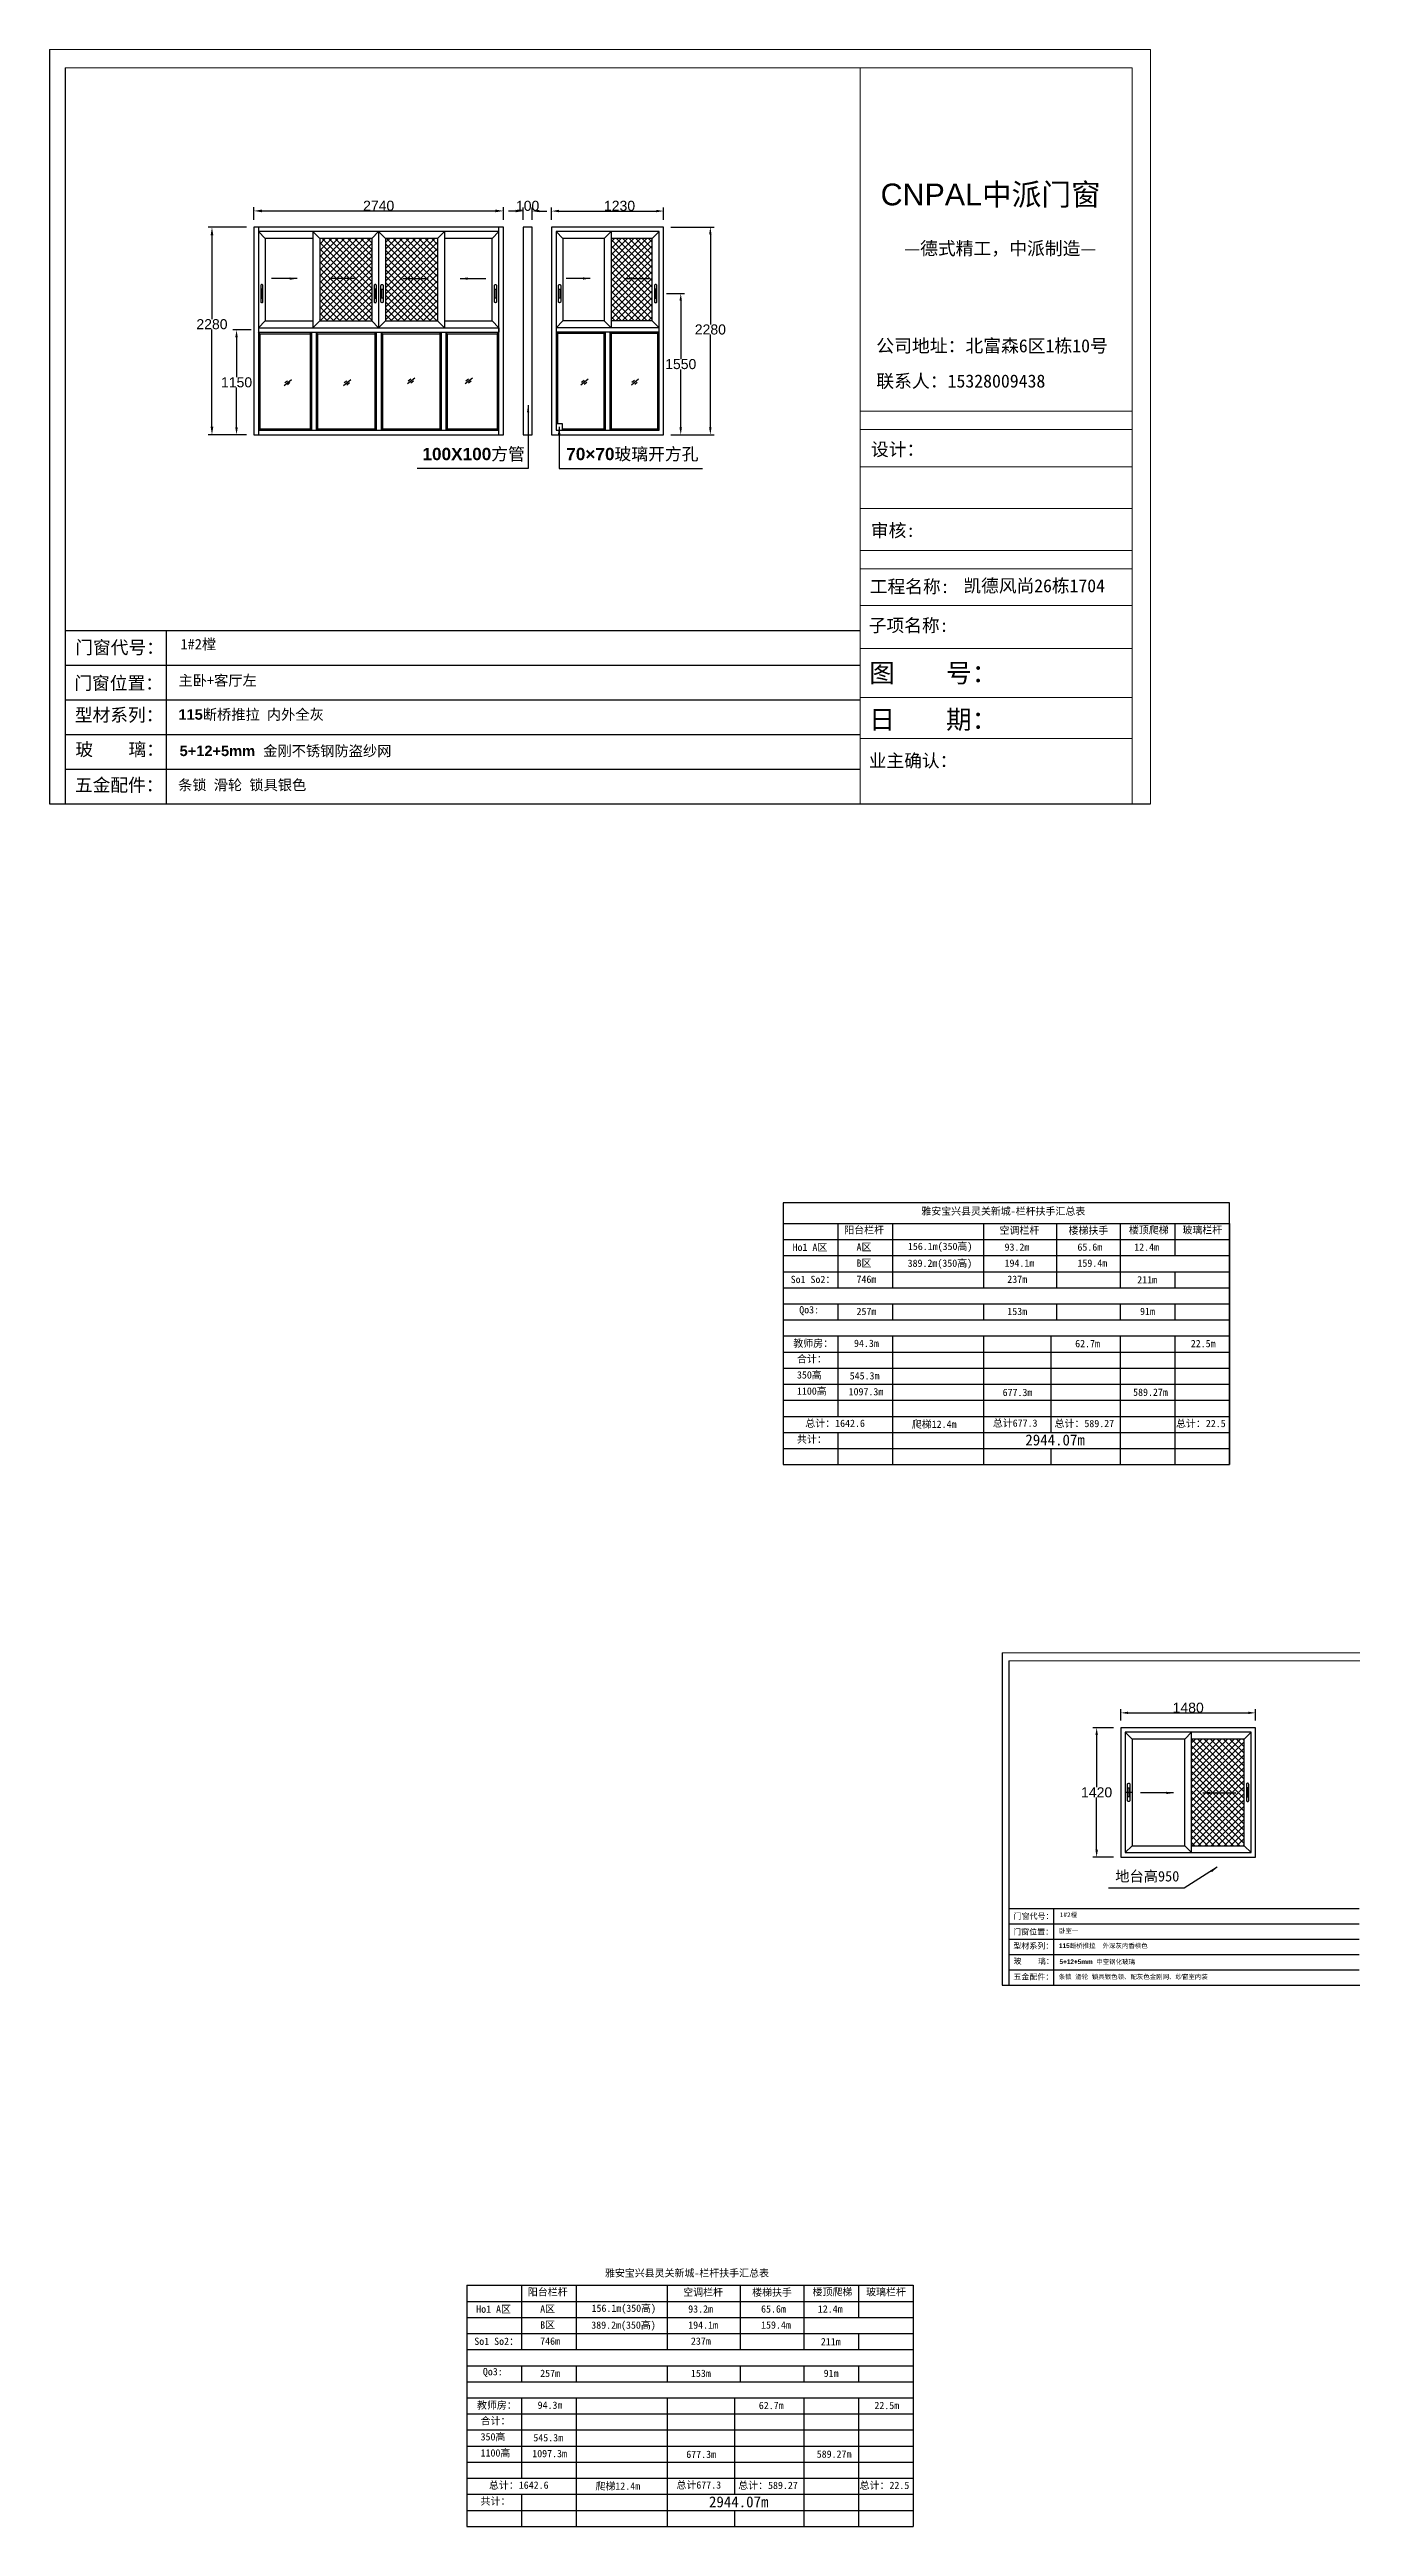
# Model space of a CAD drawing. Header units: inches. Extents: x -138455 to 599497, y -747149 to 13167.
# Drawn here: x 81065 to 95357, y -16751 to 10434 of the extents above; entities that cross this region are included whole.
import ezdxf

# ---------------------------------------------------------------- set-up
doc = ezdxf.new("R2010")
doc.units = ezdxf.units.IN
doc.header["$MEASUREMENT"] = 0
doc.header["$PDMODE"] = 35
doc.header["$PDSIZE"] = -3
doc.layers.add('0 @ 1', color=7, linetype='Continuous')
doc.styles.add('Annotative', font='arialbd.ttf')
doc.styles.add('MtXpl_', font='')
doc.styles.get("Standard").update_dxf_attribs({"font": 'arial.ttf'})
doc.styles.get('MtXpl_').set_extended_font_data('SimSun')
doc.dimstyles.get("Standard").update_dxf_attribs({"dimtxt": 80, "dimasz": 70, "dimexe": 40, "dimexo": 80, "dimgap": 0, "dimtad": 1, "dimtih": 1, "dimtoh": 1, "dimdec": 0, "dimzin": 0, "dimdsep": 46, "dimtxsty": 'Standard', "dimcen": 0.09, "dimadec": 0, "dimazin": 0, "dimtfac": 1, "dimtdec": 0, "dimtofl": 0, "dimtmove": 0, "dimatfit": 3, "dimfxl": 0, "dimtolj": 1, "dimtzin": 0, "dimarcsym": 0})

# ---------------------------------------------------------------- blocks, each defined once
blk = doc.blocks.new('312zd')
for p, q in [((105481, -14062), (105481, -16709)), ((105481, -14062), (110381, -14062)), ((106081, -14062), (106081, -14592)), ((106681, -14062), (106681, -14592)), ((107681, -14062), (107681, -14592)), ((108481, -14062), (108481, -14592)), ((109181, -14062), (109181, -14592)), ((109781, -14062), (109781, -14415)), ((110381, -14062), (110381, -16709)), ((105481, -14239), (110381, -14239)), ((105481, -14415), (110381, -14415)), ((105481, -14592), (110381, -14592)), ((106081, -14592), (106081, -14768)), ((106681, -14592), (106681, -14768)), ((107681, -14592), (107681, -14768)), ((108481, -14592), (108481, -14768)), ((109181, -14592), (109181, -14768)), ((109781, -14592), (109781, -14768)), ((105481, -14768), (110381, -14768)), ((105481, -14945), (110381, -14945)), ((106081, -14943), (106081, -15121)), ((106681, -14945), (106681, -15121)), ((107681, -14945), (107681, -15121)), ((108481, -14945), (108481, -15121)), ((109181, -14945), (109181, -15121)), ((109781, -14945), (109781, -15121)), ((105481, -15121), (110381, -15121)), ((105481, -15297), (110381, -15297)), ((105481, -15474), (110381, -15474)), ((106081, -15297), (106081, -15474)), ((106081, -15474), (106081, -16180)), ((106681, -15297), (106681, -15474)), ((106681, -15474), (106681, -16180)), ((107681, -15297), (107681, -15650)), ((108419, -15297), (108419, -16180)), ((109181, -15297), (109181, -16180)), ((109781, -15297), (109781, -16709)), ((105481, -15650), (110381, -15650)), ((107681, -15650), (107681, -16180)), ((105481, -15827), (110381, -15827)), ((105481, -16003), (110381, -16003)), ((105481, -16180), (110381, -16180)), ((106681, -16180), (106681, -16709)), ((107681, -16180), (107681, -16709)), ((108419, -16180), (108419, -16356)), ((109181, -16180), (109181, -16709)), ((105481, -16356), (110381, -16356)), ((105481, -16533), (110381, -16533)), ((106081, -16356), (106081, -16709)), ((108419, -16533), (108419, -16709)), ((105481, -16709), (110381, -16709))]:
    blk.add_line(p, q)
at = {"layer": '0 @ 1', "attachment_point": 1, "style": 'Annotative'}
for s, width, insert, char_height in [('{\\fSimSun|b1|i0|c134|p2;阳台栏杆}', 485.59, (106152, -14095), 80), ('{\\fSimSun|b1|i0|c134|p2;雅安宝兴县灵关新城-栏杆扶手汇总表}', 1978.84, (106998, -13888), 80), ('{\\fSimSun|b1|i0|c134|p2;空调栏杆}', 485.59, (107857, -14098), 80), ('{\\fSimSun|b1|i0|c134|p2;楼梯扶手}', 485.59, (108614, -14099), 80), ('{\\fSimSun|b1|i0|c134|p2;楼顶爬梯}', 485.59, (109277, -14094), 80), ('{\\fSimSun|b1|i0|c134|p2;玻璃栏杆}', 485.59, (109865, -14094), 80), ('{\\fSimSun|b1|i0|c134|p2;Ho1 A区}', 485.59, (105585, -14284), 80), ('{\\fSimSun|b1|i0|c134|p2;A区}', 485.59, (106287, -14282), 80), ('{\\fSimSun|b1|i0|c134|p2;156.1m(350高)}', 732.71, (106851, -14274), 80), ('{\\fSimSun|b1|i0|c134|p2;93.2m}', 732.71, (107912, -14282), 80), ('{\\fSimSun|b1|i0|c134|p2;65.6m}', 732.71, (108712, -14282), 80), ('{\\fSimSun|b1|i0|c134|p2;12.4m}', 732.71, (109335, -14282), 80), ('{\\fSimSun|b1|i0|c134|p2;So1 So2：}', 485.59, (105564, -14637), 80), ('{\\fSimSun|b1|i0|c134|p2;746m}', 485.59, (106287, -14635), 80), ('{\\fSimSun|b1|i0|c134|p2;B区}', 485.59, (106287, -14458), 80), ('{\\fSimSun|b1|i0|c134|p2;389.2m(350高)}', 732.71, (106848, -14459), 80), ('{\\fSimSun|b1|i0|c134|p2;194.1m}', 732.71, (107912, -14458), 80), ('{\\fSimSun|b1|i0|c134|p2;237m}', 485.59, (107942, -14635), 80), ('{\\fSimSun|b1|i0|c134|p2;159.4m}', 732.71, (108712, -14458), 80), ('{\\fSimSun|b1|i0|c134|p2;211m}', 485.59, (109368, -14641), 80), ('{\\fSimSun|b1|i0|c134|p2;Qo3:}', 485.59, (105658, -14970), 80), ('{\\fSimSun|b1|i0|c134|p2;257m}', 485.59, (106287, -14988), 80), ('{\\fSimSun|b1|i0|c134|p2;153m}', 485.59, (107942, -14988), 80), ('{\\fSimSun|b1|i0|c134|p2;91m}', 485.59, (109399, -14988), 80), ('{\\fSimSun|b1|i0|c134|p2;教师房：}', 485.59, (105593, -15338), 80), ('{\\fSimSun|b1|i0|c134|p2;94.3m}', 485.59, (106259, -15338), 80), ('{\\fSimSun|b1|i0|c134|p2;62.7m}', 485.59, (108687, -15341), 80), ('{\\fSimSun|b1|i0|c134|p2;22.5m}', 485.59, (109956, -15341), 80), ('{\\fSimSun|b1|i0|c134|p2;合计：}', 485.59, (105633, -15509), 80), ('{\\fSimSun|b1|i0|c134|p2;350高}', 485.59, (105633, -15685), 80), ('{\\fSimSun|b1|i0|c134|p2;545.3m}', 485.59, (106212, -15695), 80), ('{\\fSimSun|b1|i0|c134|p2;1100高}', 485.59, (105633, -15862), 80), ('{\\fSimSun|b1|i0|c134|p2;1097.3m}', 485.59, (106200, -15869), 80), ('{\\fSimSun|b1|i0|c134|p2;677.3m}', 485.59, (107891, -15877), 80), ('{\\fSimSun|b1|i0|c134|p2;589.27m}', 485.59, (109323, -15875), 80), ('{\\fSimSun|b1|i0|c134|p2;总计：1642.6}', 759.69, (105725, -16216), 80), ('{\\fSimSun|b1|i0|c134|p2;爬梯12.4m}', 759.69, (106894, -16226), 80), ('{\\fSimSun|b1|i0|c134|p2;总计677.3}', 759.69, (107783, -16214), 80), ('{\\fSimSun|b1|i0|c134|p2;总计：589.27}', 759.69, (108461, -16218), 80), ('{\\fSimSun|b1|i0|c134|p2;总计：22.5}', 759.69, (109794, -16218), 80), ('{\\fSimSun|b1|i0|c134|p2;共计：}', 485.59, (105633, -16391), 80), ('{\\fSimSun|b1|i0|c134|p2;2944.07m}', 485.59, (108140, -16379), 120)]:
    blk.add_mtext_dynamic_manual_height_columns(s, width=width, gutter_width=903, heights=[0], dxfattribs=dict(at, insert=insert, char_height=char_height))
blk = doc.blocks.new('*D34')
at = {"color": 0, "lineweight": -2, "transparency": 16777216}
for p, q in [((84284, 11060), (84284, 11197)), ((84374, 11157), (86934, 11157)), ((87024, 11060), (87024, 11197))]:
    blk.add_line(p, q, dxfattribs=at)
at = {"color": 0, "transparency": 16777216}
for points in [[(84374, 11172), (84374, 11142), (84284, 11157)], [(86934, 11172), (86934, 11142), (87024, 11157)]]:
    blk.add_solid(points, dxfattribs=at)
at = {"layer": 'Defpoints', "color": 0, "transparency": 16777216}
for p in [(87024, 11157), (84284, 10980), (87024, 10980)]:
    blk.add_point(p, dxfattribs=at)
at = {"color": 0, "transparency": 16777216, "insert": (85654, 11213), "char_height": 110, "attachment_point": 5}
blk.add_mtext('\\A1;2740', dxfattribs=at)
blk = doc.blocks.new('*D35')
at = {"color": 0, "lineweight": -2, "transparency": 16777216}
for p, q in [((84204, 10980), (83784, 10980)), ((83824, 10890), (83824, 9969)), ((83824, 8790), (83824, 9857)), ((84204, 8700), (83784, 8700))]:
    blk.add_line(p, q, dxfattribs=at)
at = {"color": 0, "transparency": 16777216}
for points in [[(83809, 10890), (83839, 10890), (83824, 10980)], [(83809, 8790), (83839, 8790), (83824, 8700)]]:
    blk.add_solid(points, dxfattribs=at)
at = {"layer": 'Defpoints', "color": 0, "transparency": 16777216}
for p in [(84284, 10980), (83824, 8700), (84284, 8700)]:
    blk.add_point(p, dxfattribs=at)
at = {"color": 0, "transparency": 16777216, "insert": (83824, 9913), "char_height": 110, "attachment_point": 5}
blk.add_mtext('\\A1;2280', dxfattribs=at)
blk = doc.blocks.new('123123')
for points in [[(70222, 9382), (70222, 9382, 0.414214), (70234, 9394), (70234, 9569, 0.414214), (70222, 9582), (70222, 9582, 0.414214), (70209, 9569), (70209, 9394, 0.414214)], [(70222, 9432), (70222, 9432, 0.414214), (70229, 9439), (70229, 9524, 0.414214), (70222, 9532), (70222, 9532, 0.414214), (70214, 9524), (70214, 9439, 0.414214)]]:
    blk.add_lwpolyline(points, format="xyb", close=True)
blk = doc.blocks.new('*D31')
at = {"color": 0, "lineweight": -2, "transparency": 16777216}
for p, q in [((87552, 11060), (87552, 11195)), ((87632, 11155), (88702, 11155)), ((88782, 11060), (88782, 11195))]:
    blk.add_line(p, q, dxfattribs=at)
at = {"color": 0, "transparency": 16777216}
for points in [[(87632, 11169), (87632, 11142), (87552, 11155)], [(88702, 11169), (88702, 11142), (88782, 11155)]]:
    blk.add_solid(points, dxfattribs=at)
at = {"layer": 'Defpoints', "color": 0, "transparency": 16777216}
for p in [(88782, 11155), (87552, 10980), (88782, 10980)]:
    blk.add_point(p, dxfattribs=at)
at = {"color": 0, "transparency": 16777216, "insert": (88298, 11212), "char_height": 110, "attachment_point": 5}
blk.add_mtext('\\A1;1230', dxfattribs=at)
blk = doc.blocks.new('*D32')
at = {"color": 0, "lineweight": -2, "transparency": 16777216}
for p, q in [((88862, 10980), (89335, 10980)), ((89295, 10900), (89295, 9911)), ((89295, 8780), (89295, 9799)), ((88862, 8700), (89335, 8700))]:
    blk.add_line(p, q, dxfattribs=at)
at = {"color": 0, "transparency": 16777216}
for points in [[(89281, 10900), (89308, 10900), (89295, 10980)], [(89281, 8780), (89308, 8780), (89295, 8700)]]:
    blk.add_solid(points, dxfattribs=at)
at = {"layer": 'Defpoints', "color": 0, "transparency": 16777216}
for p in [(88782, 10980), (88782, 8700), (89295, 8700)]:
    blk.add_point(p, dxfattribs=at)
at = {"color": 0, "transparency": 16777216, "insert": (89295, 9855), "char_height": 110, "attachment_point": 5}
blk.add_mtext('\\A1;2280', dxfattribs=at)
blk = doc.blocks.new('*D33')
at = {"color": 0, "lineweight": -2, "transparency": 16777216}
for p, q in [((88812, 10250), (89010, 10250)), ((88970, 10170), (88970, 9531)), ((88970, 8780), (88970, 9418)), ((88862, 8700), (89010, 8700))]:
    blk.add_line(p, q, dxfattribs=at)
at = {"color": 0, "transparency": 16777216}
for points in [[(88956, 10170), (88983, 10170), (88970, 10250)], [(88956, 8780), (88983, 8780), (88970, 8700)]]:
    blk.add_solid(points, dxfattribs=at)
at = {"layer": 'Defpoints', "color": 0, "transparency": 16777216}
for p in [(88732, 10250), (88782, 8700), (88970, 8700)]:
    blk.add_point(p, dxfattribs=at)
at = {"color": 0, "transparency": 16777216, "insert": (88970, 9475), "char_height": 110, "attachment_point": 5}
blk.add_mtext('\\A1;1550', dxfattribs=at)
blk = doc.blocks.new('*D21')
at = {"color": 0, "lineweight": -2, "transparency": 16777216}
for p, q in [((87159, 11155), (87079, 11155)), ((87239, 11060), (87239, 11195)), ((87339, 11060), (87339, 11195)), ((87419, 11155), (87499, 11155))]:
    blk.add_line(p, q, dxfattribs=at)
at = {"color": 0, "transparency": 16777216}
for points in [[(87159, 11169), (87159, 11142), (87239, 11155)], [(87419, 11169), (87419, 11142), (87339, 11155)]]:
    blk.add_solid(points, dxfattribs=at)
at = {"layer": 'Defpoints', "color": 0, "transparency": 16777216}
for p in [(87339, 11155), (87239, 10980), (87339, 10980)]:
    blk.add_point(p, dxfattribs=at)
at = {"color": 0, "transparency": 16777216, "insert": (87289, 11212), "char_height": 110, "attachment_point": 5}
blk.add_mtext('\\A1;100', dxfattribs=at)
blk = doc.blocks.new('*D30')
at = {"color": 0, "lineweight": -2, "transparency": 16777216}
for p, q in [((84254, 9850), (84054, 9850)), ((84094, 9770), (84094, 9331)), ((84094, 8780), (84094, 9218)), ((84204, 8700), (84054, 8700))]:
    blk.add_line(p, q, dxfattribs=at)
at = {"color": 0, "transparency": 16777216}
for points in [[(84080, 9770), (84107, 9770), (84094, 9850)], [(84080, 8780), (84107, 8780), (84094, 8700)]]:
    blk.add_solid(points, dxfattribs=at)
at = {"layer": 'Defpoints', "color": 0, "transparency": 16777216}
for p in [(84334, 9850), (84094, 8700), (84284, 8700)]:
    blk.add_point(p, dxfattribs=at)
at = {"color": 0, "transparency": 16777216, "insert": (84094, 9275), "char_height": 110, "attachment_point": 5}
blk.add_mtext('\\A1;1150', dxfattribs=at)
blk = doc.blocks.new('*D59')
at = {"color": 0, "lineweight": -2, "transparency": 16777216}
for p, q in [((92243, -3391), (92243, -3268)), ((92323, -3308), (93643, -3308)), ((93723, -3391), (93723, -3268))]:
    blk.add_line(p, q, dxfattribs=at)
at = {"color": 0, "transparency": 16777216}
for points in [[(92323, -3295), (92323, -3321), (92243, -3308)], [(93643, -3295), (93643, -3321), (93723, -3308)]]:
    blk.add_solid(points, dxfattribs=at)
at = {"layer": 'Defpoints', "color": 0, "transparency": 16777216}
for p in [(92243, -3471), (93723, -3308), (93723, -3471)]:
    blk.add_point(p, dxfattribs=at)
at = {"color": 0, "transparency": 16777216, "insert": (92983, -3252), "char_height": 110, "attachment_point": 5}
blk.add_mtext('\\A1;1480', dxfattribs=at)
blk = doc.blocks.new('*D60')
at = {"color": 0, "lineweight": -2, "transparency": 16777216}
for p, q in [((92163, -3471), (91938, -3471)), ((91978, -3551), (91978, -4125)), ((91978, -4811), (91978, -4237)), ((92163, -4891), (91938, -4891))]:
    blk.add_line(p, q, dxfattribs=at)
at = {"color": 0, "transparency": 16777216}
for points in [[(91965, -3551), (91992, -3551), (91978, -3471)], [(91965, -4811), (91992, -4811), (91978, -4891)]]:
    blk.add_solid(points, dxfattribs=at)
at = {"layer": 'Defpoints', "color": 0, "transparency": 16777216}
for p in [(92243, -3471), (91978, -4891), (92243, -4891)]:
    blk.add_point(p, dxfattribs=at)
at = {"color": 0, "transparency": 16777216, "insert": (91978, -4181), "char_height": 110, "attachment_point": 5}
blk.add_mtext('\\A1;1420', dxfattribs=at)
blk = doc.blocks.new('123axca')
h = blk.add_hatch()
h.set_pattern_fill('ANSI37', color=256, scale=400)
h.paths.add_polyline_path([(85006.3, 9949.6), (85578.8, 9949.6), (85578.8, 10854.6), (85006.3, 10854.6)])
h = blk.add_hatch()
h.set_pattern_fill('ANSI37', color=256, scale=400)
h.paths.add_polyline_path([(85728.8, 9949.6), (86301.3, 9949.6), (86301.3, 10854.6), (85728.8, 10854.6)])
h = blk.add_hatch()
h.set_pattern_fill('ANSI37', color=256, scale=400)
h.set_pattern_definition([(45, (3273.23, 2855.133), (-35.35534, 35.35534), []), (135, (3273.23, 2855.133), (-35.35534, -35.35534), [])])
h.paths.add_polyline_path([(88204.5, 9949.6), (88657, 9949.6), (88657, 10854.6), (88204.5, 10854.6)])
for p, q in [((87023.8, 10979.6), (84283.8, 10979.6)), ((84283.8, 10979.6), (84283.8, 8699.6)), ((84333.8, 10979.6), (84333.8, 8699.6)), ((86973.8, 10929.6), (84333.8, 10929.6)), ((84408.8, 10854.6), (84333.8, 10929.6)), ((84931.3, 10929.6), (84931.3, 9874.6)), ((85006.3, 10854.6), (84931.3, 10929.6)), ((85578.8, 10854.6), (85653.8, 10929.6)), ((85653.8, 10929.6), (85653.8, 9874.6)), ((85728.8, 10854.6), (85653.8, 10929.6)), ((86301.3, 10854.6), (86376.3, 10929.6)), ((86376.3, 10929.6), (86376.3, 9874.6)), ((86898.8, 10854.6), (86973.8, 10929.6)), ((86973.8, 8699.6), (86973.8, 10979.6)), ((87023.8, 8699.6), (87023.8, 10979.6)), ((88782, 10979.6), (87552, 10979.6)), ((87552, 10979.6), (87552, 8699.6)), ((88732, 10929.6), (87602, 10929.6)), ((87602, 10929.6), (87602, 8749.6)), ((87677, 10854.6), (87602, 10929.6)), ((88129.5, 10854.6), (88204.5, 10929.6)), ((88204.5, 10929.6), (88204.5, 9874.6)), ((88657, 10854.6), (88732, 10929.6)), ((88732, 8749.6), (88732, 10929.6)), ((88782, 8699.6), (88782, 10979.6)), ((84931.3, 10854.6), (84408.8, 10854.6)), ((84408.8, 10854.6), (84408.8, 9949.6)), ((85578.8, 10854.6), (85006.3, 10854.6)), ((85006.3, 10854.6), (85006.3, 9949.6)), ((85578.8, 10854.6), (85578.8, 9949.6)), ((86301.3, 10854.6), (85728.8, 10854.6)), ((85728.8, 10854.6), (85728.8, 9949.6)), ((86301.3, 10854.6), (86301.3, 9949.6)), ((86898.8, 10854.6), (86376.3, 10854.6)), ((86898.8, 9949.6), (86898.8, 10854.6)), ((88129.5, 10854.6), (88129.5, 9949.6)), ((84408.8, 9949.6), (84333.8, 9874.6)), ((84333.8, 9874.6), (86973.8, 9874.6)), ((84333.8, 9824.6), (86973.8, 9824.6)), ((84349.4, 9809), (84333.8, 9824.6)), ((84349.4, 9809), (84900.2, 9809)), ((84349.4, 9809), (84349.4, 8765.2)), ((84408.8, 9949.6), (84931.3, 9949.6)), ((84900.2, 9809), (84915.8, 9824.6)), ((84900.2, 9809), (84900.2, 8765.2)), ((84915.8, 9824.6), (84915.8, 8749.6)), ((85006.3, 9949.6), (84931.3, 9874.6)), ((84967.8, 9824.6), (84967.8, 8749.6)), ((84983.4, 9809), (84967.8, 9824.6)), ((84983.4, 9809), (85612.2, 9809)), ((84983.4, 9809), (84983.4, 8765.2)), ((85006.3, 9949.6), (85578.8, 9949.6)), ((85578.8, 9949.6), (85653.8, 9874.6)), ((85612.2, 9809), (85627.8, 9824.6)), ((85612.2, 9809), (85612.2, 8765.2)), ((85627.8, 9824.6), (85627.8, 8749.6)), ((85653.8, 9874.6), (85728.8, 9949.6)), ((85679.8, 9824.6), (85679.8, 8749.6)), ((85695.3, 9809), (85679.8, 9824.6)), ((85695.3, 9809), (86324.2, 9809)), ((85695.3, 9809), (85695.3, 8765.2)), ((85728.8, 9949.6), (86301.3, 9949.6)), ((86301.3, 9949.6), (86376.3, 9874.6)), ((86324.2, 9809), (86339.8, 9824.6)), ((86324.2, 9809), (86324.2, 8765.2)), ((86339.8, 9824.6), (86339.8, 8749.6)), ((86376.3, 9949.6), (86898.8, 9949.6)), ((86391.7, 9824.6), (86391.7, 8749.6)), ((86407.3, 9809), (86391.7, 9824.6)), ((86407.3, 9809), (86958.2, 9809)), ((86407.3, 9809), (86407.3, 8765.2)), ((86898.8, 9949.6), (86973.8, 9874.6)), ((86958.2, 9809), (86973.8, 9824.6)), ((86958.2, 8765.2), (86958.2, 9809)), ((86973.8, 9874.6), (86973.8, 9824.6)), ((87677, 9949.6), (87602, 9874.6)), ((88732, 9874.6), (87602, 9874.6)), ((88732, 9824.6), (87602, 9824.6)), ((87617, 9809.6), (87602, 9824.6)), ((87617, 9809.6), (87617, 8819.6)), ((88127, 9809.6), (87617, 9809.6)), ((88129.5, 9949.6), (87677, 9949.6)), ((88127, 9809.6), (88142, 9824.6)), ((88127, 9809.6), (88127, 8764.6)), ((88129.5, 9949.6), (88204.5, 9874.6)), ((88142, 9824.6), (88142, 8749.6)), ((88192, 9824.6), (88192, 8749.6)), ((88207, 9809.6), (88192, 9824.6)), ((88657, 9949.6), (88204.5, 9949.6)), ((88717, 9809.6), (88207, 9809.6)), ((88207, 9809.6), (88207, 8764.6)), ((88657, 9949.6), (88732, 9874.6)), ((88717, 9809.6), (88732, 9824.6)), ((88717, 8764.6), (88717, 9809.6)), ((84333.8, 9762.9), (84333.8, 8749.6)), ((86973.8, 8749.6), (86973.8, 9762.9)), ((84615.5, 9242.3), (84695.3, 9305.7)), ((84622.7, 9272.1), (84651.3, 9293.7)), ((84652.6, 9249.2), (84680.5, 9272.1)), ((85268.2, 9242.3), (85347.9, 9305.7)), ((85275.3, 9272.1), (85303.9, 9293.7)), ((85305.2, 9249.2), (85333.2, 9272.1)), ((85971.6, 9262), (86051.3, 9325.4)), ((85978.7, 9291.8), (86007.3, 9313.4)), ((86008.6, 9268.9), (86036.6, 9291.8)), ((86602.5, 9262), (86682.2, 9325.4)), ((86609.6, 9291.8), (86638.2, 9313.4)), ((86639.5, 9268.9), (86667.5, 9291.8)), ((87872.2, 9249.3), (87952, 9312.7)), ((87879.3, 9279.1), (87908, 9300.7)), ((87909.2, 9256.2), (87937.2, 9279.1)), ((88427.7, 9249.3), (88507.4, 9312.7)), ((88434.8, 9279.1), (88463.5, 9300.7)), ((88464.7, 9256.2), (88492.7, 9279.1)), ((84283.8, 8699.6), (87023.8, 8699.6)), ((84349.4, 8765.2), (84333.8, 8749.6)), ((84333.8, 8749.6), (86973.8, 8749.6)), ((84333.8, 8749.6), (84915.8, 8749.6)), ((84349.4, 8765.2), (84900.2, 8765.2)), ((84900.2, 8765.2), (84915.8, 8749.6)), ((84915.8, 8749.6), (85627.8, 8749.6)), ((84967.8, 8749.6), (84983.4, 8765.2)), ((84983.4, 8765.2), (85612.2, 8765.2)), ((85612.2, 8765.2), (85627.8, 8749.6)), ((85627.8, 8749.6), (86339.8, 8749.6)), ((85695.3, 8765.2), (85679.8, 8749.6)), ((85695.3, 8765.2), (86324.2, 8765.2)), ((86324.2, 8765.2), (86339.8, 8749.6)), ((86339.8, 8749.6), (86973.8, 8749.6)), ((86391.7, 8749.6), (86407.3, 8765.2)), ((86407.3, 8765.2), (86958.2, 8765.2)), ((86958.2, 8765.2), (86973.8, 8749.6)), ((87552, 8699.6), (88782, 8699.6)), ((87602, 8749.6), (88732, 8749.6)), ((87672, 8764.6), (88127, 8764.6)), ((88127, 8764.6), (88142, 8749.6)), ((88192, 8749.6), (88207, 8764.6)), ((88207, 8764.6), (88717, 8764.6)), ((88717, 8764.6), (88732, 8749.6))]:
    blk.add_line(p, q)
for points in [[(87238.9, 8699.6), (87338.9, 8699.6), (87338.9, 10979.6), (87238.9, 10979.6)], [(87602, 8749.6), (87672, 8749.6), (87672, 8819.6), (87602, 8819.6)]]:
    blk.add_lwpolyline(points, close=True)
for points in [[(88129.5, 10854.6), (87677, 10854.6), (87677, 9949.6)], [(88657, 9949.6), (88657, 10854.6), (88204.5, 10854.6)]]:
    blk.add_lwpolyline(points)
for p in [(14149.6, 767.7), (15394.6, 767.7), (18472.8, 767.7)]:
    blk.add_blockref('123123', p)
at = {"xscale": -1}
for p in [(155913, 767.7), (157158, 767.7), (157861.2, 767.7)]:
    blk.add_blockref('123123', p, dxfattribs=at)
at = {"layer": '0 @ 1', "char_height": 135.122, "attachment_point": 3, "style": 'Annotative'}
for s, insert in [('100X100{\\fSimSun|b1|i0|c134|p2;方管}', (87258.7, 8556.2)), ('70×70{\\fSimSun|b1|i0|c134|p2;玻璃开方孔}', (89164.5, 8556.2))]:
    blk.add_mtext_dynamic_manual_height_columns(s, width=1832.641, gutter_width=903.5, heights=[0], dxfattribs=dict(at, insert=insert))
for base, p1, p2, override, picture, middle, dimtype in [((87023.8, 11156.8), (84283.8, 10979.6), (87023.8, 10979.6), {"dimtxt": 110, "dimasz": 90}, '*D34', (85653.8, 11156.8), 160), ((87338.9, 11155.5), (87238.9, 10979.6), (87338.9, 10979.6), {"dimtxt": 110, "dimasz": 80}, '*D21', (87288.9, 11155.5), 128), ((88782, 11155.4), (87552, 10979.6), (88782, 10979.6), {"dimtxt": 110, "dimasz": 80}, '*D31', (88298.1, 11155.4), 160)]:
    dim = blk.add_linear_dim(base=base, p1=p1, p2=p2, dimstyle='Standard', override=override)
    dim.commit()
    dim.dimension.update_dxf_attribs({"geometry": picture, "text_midpoint": middle, "dimtype": dimtype})
for base, p1, p2, override, picture, middle in [((83823.6, 8699.6), (84283.8, 10979.6), (84283.8, 8699.6), {"dimtxt": 110, "dimasz": 90}, '*D35', (83823.6, 9913.1)), ((89294.7, 8699.6), (88782, 10979.6), (88782, 8699.6), {"dimtxt": 110, "dimasz": 80}, '*D32', (89294.7, 9855.3))]:
    dim = blk.add_linear_dim(base=base, p1=p1, p2=p2, angle=90, dimstyle='Standard', override=override)
    dim.commit()
    dim.dimension.update_dxf_attribs({"geometry": picture, "text_midpoint": middle, "dimtype": 160})
for base, p1, p2, picture, middle in [((88969.7, 8699.6), (88732, 10249.6), (88782, 8699.6), '*D33', (88969.7, 9474.6)), ((84093.8, 8699.6), (84333.8, 9849.6), (84283.8, 8699.6), '*D30', (84093.8, 9274.6))]:
    dim = blk.add_linear_dim(base=base, p1=p1, p2=p2, angle=90, dimstyle='Standard', override={"dimtxt": 110, "dimasz": 80})
    dim.commit()
    dim.dimension.update_dxf_attribs({"geometry": picture, "text_midpoint": middle})
for points in [[(84758, 10413.9), (84479, 10413.9)], [(85390, 10413.9), (85111, 10413.9)], [(85917.5, 10413.9), (86196.5, 10413.9)], [(86549.5, 10413.9), (86828.5, 10413.9)], [(87976.7, 10415.3), (87712.1, 10415.3)], [(88357.3, 10415.3), (88621.9, 10415.3)], [(87294.3, 9025.1), (87294.3, 8331.1), (86077.8, 8331.1)], [(87635.2, 8785.4), (87635.2, 8331.1), (89207.8, 8331.1)]]:
    blk.add_leader(points, dimstyle='Standard', override={"dimtxt": 110, "dimasz": 80, "dimgap": 0, "dimtad": 0})
blk = doc.blocks.new('h123zzz')
at = {"lineweight": 5}
for p, q in [((81065, 10434), (93150, 10434)), ((93150, 10434), (93150, 2155)), ((81235, 10235), (92951, 10235)), ((89964, 10235), (89964, 2155)), ((92951, 10235), (92951, 2155)), ((89964, 6464), (92951, 6464)), ((89964, 6265), (92951, 6265)), ((89964, 5855), (92951, 5855)), ((89964, 5398), (92951, 5398)), ((89964, 4934), (92951, 4934)), ((89964, 4735), (92951, 4735)), ((89964, 4332), (92951, 4332)), ((89964, 3860), (92951, 3860)), ((89964, 3324), (92951, 3324)), ((89964, 2873), (92951, 2873))]:
    blk.add_line(p, q, dxfattribs=at)
for p, q in [((81065, 10434), (81065, 2155)), ((81235, 10235), (81235, 2155)), ((81235, 4059), (89964, 4059)), ((82346, 4059), (82346, 2155)), ((81235, 3678), (89964, 3678)), ((81235, 3297), (89964, 3297)), ((81235, 2916), (89964, 2916)), ((81235, 2535), (89964, 2535)), ((81065, 2155), (93150, 2155))]:
    blk.add_line(p, q)
blk.add_blockref('123axca', (-976, -2494))
at = {"style": 'MtXpl_'}
for s, height, p in [('中派门窗', 238.9, (91301, 8724)), ('—德式精工，中派制造—', 143.36, (90447, 8180)), ('公司地址：北富森6区1栋10号', 143.36, (90141, 7111)), ('联系人：15328009438', 143.36, (90141, 6724)), ('设计：', 142.5, (90083, 5975)), ('审核:', 142.5, (90081, 5085)), ('工程名称:', 142.5, (90069, 4469)), ('凯德风尚26栋1704', 142.48, (91097, 4478)), ('子项名称:', 142.5, (90058, 4043)), ('门窗代号：', 142.5, (81348, 3801)), ('门窗位置：', 142.5, (81338, 3409)), ('图    号：', 206.4, (90063, 3488)), ('型材系列：', 142.5, (81343, 3060)), ('日    期：', 206.4, (90063, 2978)), ('玻    璃：', 142.5, (81349, 2682)), ('业主确认：', 142.5, (90058, 2558)), ('五金配件：', 142.5, (81344, 2291))]:
    blk.add_text(s, height=height, dxfattribs=at).set_placement(p)
blk.add_text('CNPAL', height=238.9).set_placement((90188, 8724))
at = {"layer": '0 @ 1', "char_height": 114.67, "attachment_point": 1, "style": 'Annotative'}
for s, insert in [('{\\fSimSun|b1|i0|c134|p2;1#2樘}', (82503, 3965)), ('{\\fSimSun|b1|i0|c134|p2;主卧+客厅左}', (82480, 3567)), ('115{\\fSimSun|b1|i0|c134|p2;断桥推拉 内外全灰 }', (82480, 3193)), ('5+12+5mm  {\\fSimSun|b1|i0|c134|p2;金刚不锈钢防盗纱网}', (82493, 2794)), ('{\\fSimSun|b1|i0|c134|p2;条锁 滑轮 锁具银色}', (82476, 2420))]:
    blk.add_mtext_dynamic_manual_height_columns(s, width=4396.38, gutter_width=903, heights=[0], dxfattribs=dict(at, insert=insert))
blk = doc.blocks.new('231ad')
h = blk.add_hatch()
h.set_pattern_fill('ANSI37', color=256, scale=400)
h.paths.add_polyline_path([(93597.6, -3595.8), (93020.1, -3595.8), (93020.1, -4765.8), (93597.6, -4765.8)])
for p, q in [((92367.6, -3595.8), (92292.6, -3520.8)), ((92945.1, -3595.8), (93020.1, -3520.8)), ((93020.1, -4840.8), (93020.1, -3520.8)), ((93597.6, -3595.8), (93672.6, -3520.8)), ((92945.1, -4765.8), (92945.1, -3595.8)), ((92367.6, -4180.8), (92292.6, -4180.8)), ((92322.6, -4180.8), (92337.6, -4180.8)), ((92242.6, -4890.8), (93722.6, -4890.8)), ((92367.6, -4765.8), (92292.6, -4840.8)), ((92945.1, -4765.8), (93020.1, -4840.8)), ((93597.6, -4765.8), (93672.6, -4840.8))]:
    blk.add_line(p, q)
blk.add_lwpolyline([(92242.6, -4890.8), (93722.6, -4890.8), (93722.6, -3470.8), (92242.6, -3470.8)], close=True)
for points in [[(92907.6, -3520.8), (92292.6, -3520.8), (92292.6, -4840.8), (93672.6, -4840.8), (93672.6, -3520.8), (92907.6, -3520.8)], [(92945.1, -3595.8), (92367.6, -3595.8), (92367.6, -4765.8), (92945.1, -4765.8)], [(93020.1, -4765.8), (93597.6, -4765.8), (93597.6, -3595.8), (93020.1, -3595.8)]]:
    blk.add_lwpolyline(points)
at = {"xscale": -1}
blk.add_blockref('123123', (162551.8, -13662.6), dxfattribs=at)
blk.add_blockref('123123', (23413.4, -13662.6))
dim = blk.add_linear_dim(base=(93722.6, -3307.9), p1=(92242.6, -3470.8), p2=(93722.6, -3470.8), dimstyle='Standard', override={"dimtxt": 110, "dimasz": 80})
dim.commit()
dim.dimension.update_dxf_attribs({"geometry": '*D59', "text_midpoint": (92982.6, -3251.8)})
dim = blk.add_linear_dim(base=(91978.2, -4890.8), p1=(92242.6, -3470.8), p2=(92242.6, -4890.8), angle=90, dimstyle='Standard', override={"dimtxt": 110, "dimasz": 80})
dim.commit()
dim.dimension.update_dxf_attribs({"geometry": '*D60', "text_midpoint": (91978.2, -4180.8)})
for points in [[(92822.8, -4187.1), (92458.2, -4187.1)], [(93142.4, -4187.1), (93507, -4187.1)]]:
    blk.add_leader(points, dimstyle='Standard', override={"dimtxt": 110, "dimasz": 80, "dimgap": 0, "dimtad": 0})
blk = doc.blocks.new('999333')
at = {"lineweight": 5}
for p, q in [((91522.2, -7162.1), (96846.1, -7162.1)), ((91597, -7249.8), (96758.4, -7249.8))]:
    blk.add_line(p, q, dxfattribs=at)
for p, q in [((91522.2, -7162.1), (91522.2, -10809.6)), ((91597, -7249.8), (91597, -10809.6)), ((91597, -9970.8), (95442.6, -9970.8)), ((92086.4, -9970.8), (92086.4, -10809.6)), ((91597, -10138.6), (95442.6, -10138.6)), ((91597, -10306.3), (95442.6, -10306.3)), ((91597, -10474.1), (95442.6, -10474.1)), ((91522.2, -10809.6), (96846.1, -10809.6)), ((91597, -10641.8), (95442.6, -10641.8))]:
    blk.add_line(p, q)
blk.add_blockref('231ad', (581.2, -4513.6))
at = {"style": 'MtXpl_'}
for s, p in [('门窗代号：', (91646.9, -10084.4)), ('门窗位置：', (91642.5, -10257.2)), ('型材系列：', (91644.8, -10410.8)), ('玻    璃：', (91647.3, -10577.4)), ('五金配件：', (91645, -10749.4))]:
    blk.add_text(s, height=62.77, dxfattribs=at).set_placement(p)
at = {"layer": '0 @ 1', "style": 'Annotative'}
for s, width, insert, char_height, attachment_point in [('{\\fSimSun|b1|i0|c134|p2;地台高950}', 2490.577, (93466.8, -9557.5), 114.67, 3), ('{\\fSimSun|b1|i0|c134|p2;1#2樘}', 4396.385, (92155.8, -10012.1), 50.518, 1), ('{\\fSimSun|b1|i0|c134|p2;卧室一}', 4396.385, (92145.5, -10187.5), 50.518, 1), ('115{\\fSimSun|b1|i0|c134|p2;断桥推拉  外深灰内香槟色}', 4396.385, (92145.5, -10352.3), 50.518, 1), ('5+12+5mm  {\\fSimSun|b1|i0|c134|p2;中空钢化玻璃}', 4396.385, (92151.5, -10528.1), 50.518, 1), ('{\\fSimSun|b1|i0|c134|p2;条锁 滑轮 锁具银色顿、配灰色金刚网、纱窗室内装}', 4396.385, (92143.9, -10692.5), 50.518, 1)]:
    blk.add_mtext_dynamic_manual_height_columns(s, width=width, gutter_width=903.5, heights=[0], dxfattribs=dict(at, insert=insert, char_height=char_height, attachment_point=attachment_point))
blk.add_leader([(93884.1, -9517), (93519, -9745.7), (92689.7, -9745.7)], dimstyle='Standard', override={"dimtxt": 110, "dimasz": 80, "dimgap": 0, "dimtad": 0})

msp = doc.modelspace()

# ---------------------------------------------------------------- linework, layer by layer
msp.add_lwpolyline([(94018.1, -2222.8), (89118.1, -2222.8), (89118.1, -5096.9), (94018.1, -5096.9)], close=True)

# ---------------------------------------------------------------- block references
for name, p in [('h123zzz', (0, 0)), ('312zd', (-16363.4, 11612.4)), ('999333', (0, 0)), ('312zd', (-19836.2, -42.2))]:
    msp.add_blockref(name, p)

doc.saveas('drawing.dxf')
